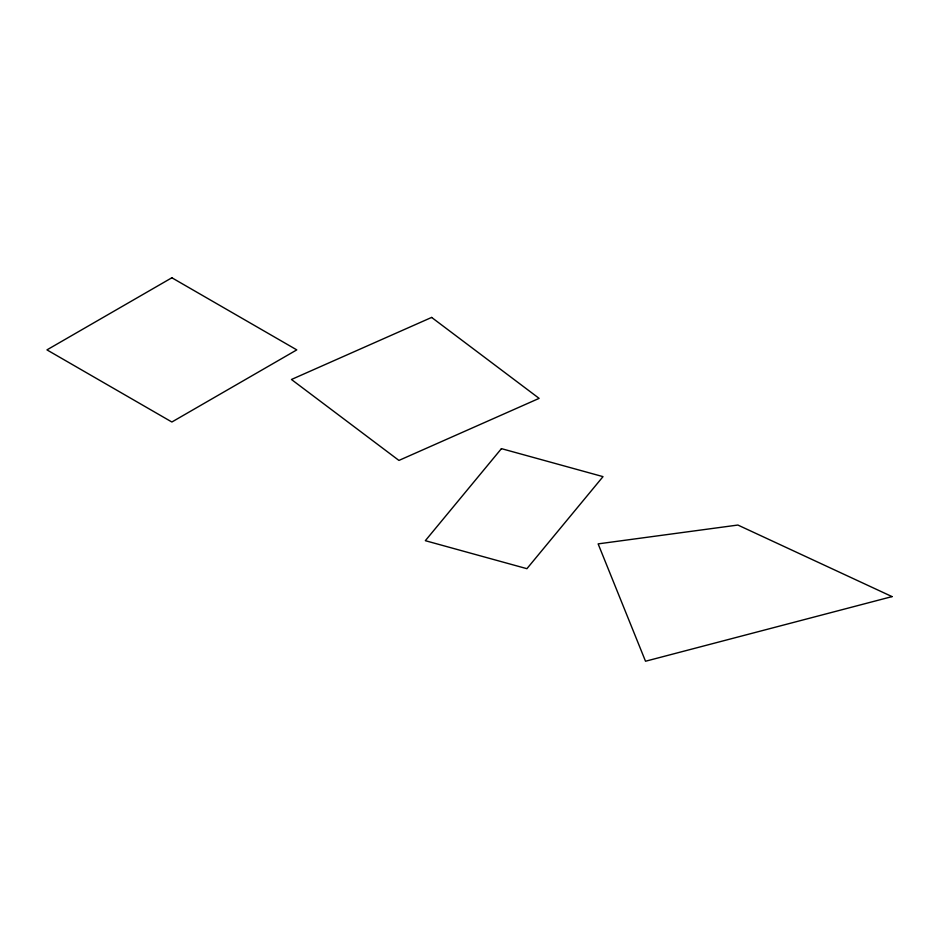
<?xml version="1.0" encoding="UTF-8"?>
<svg xmlns="http://www.w3.org/2000/svg" width="939" height="939" viewBox="0 0 939 939"><rect width="100%" height="100%" fill="white"/><g stroke="black" fill="none" stroke-linecap="round" stroke-linejoin="round"><path stroke-width="1.41" d="M501.438 448.642L425.332 540.688L526.908 568.682L603.014 476.636L501.438 448.642M171.872 277.768L46.95 349.883L171.872 422.01L296.783 349.883L171.872 277.768M431.635 317.429L291.442 379.485L398.934 460.427L539.127 398.371L431.635 317.429M892.05 596.605L645.516 661.232L598.131 543.881L737.878 525.042L892.05 596.605"/></g></svg>
